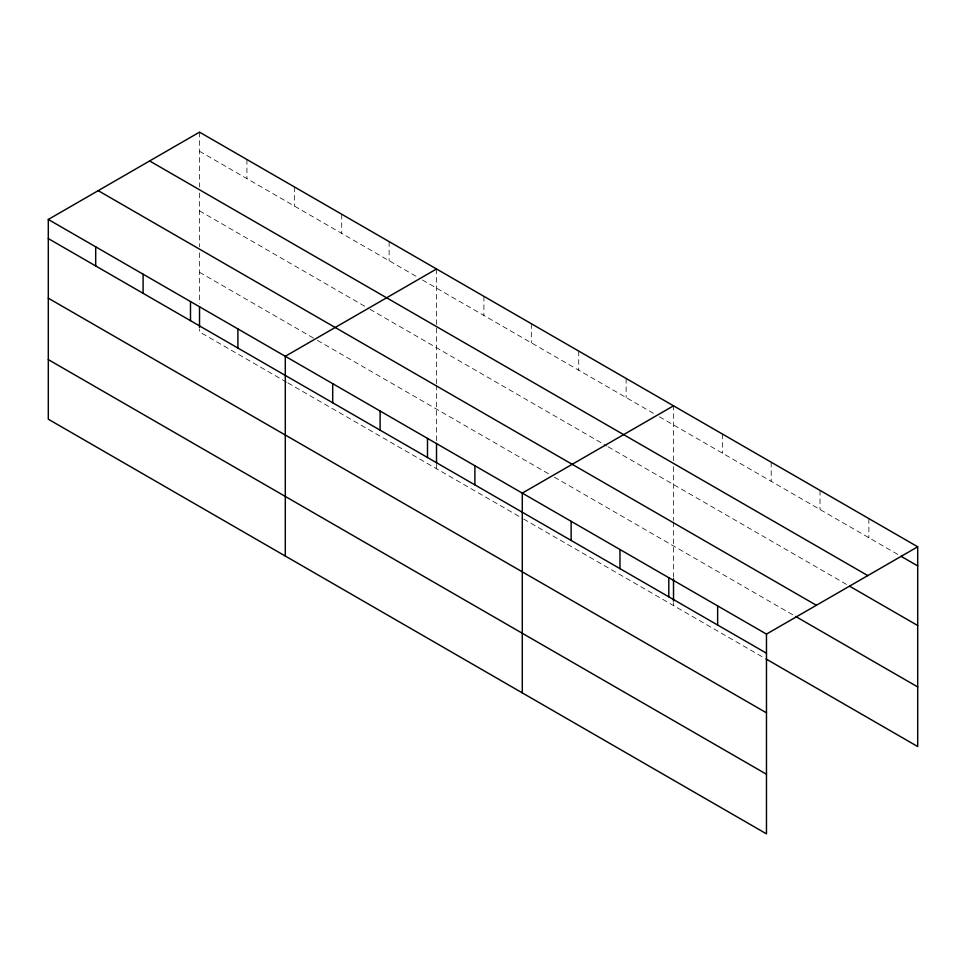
<?xml version="1.0" encoding="UTF-8"?>
<svg xmlns="http://www.w3.org/2000/svg" width="966" height="966" viewBox="0 0 966 966"><rect width="100%" height="100%" fill="white"/><g stroke="black" fill="none" stroke-linecap="round" stroke-linejoin="round"><path stroke-width="0.72" stroke-dasharray="4.83 3.62" d="M673.519 466.663L673.519 520.493M673.519 460.697L673.519 405.817M199.527 151.276L417.312 277.013M422.432 279.971L654.308 413.834M659.428 416.793L899.708 555.522M199.527 210.878L368.626 308.516M369.906 309.253L606.902 446.075M608.182 446.823L848.305 585.444M199.527 272.291L316.099 339.597M317.379 340.346L549.256 474.209M554.375 477.168L794.33 615.704M286.636 382.198L199.527 331.906L199.527 328.923M287.916 382.934L522.352 518.283M523.632 519.032L764.77 658.244M868.869 518.597L868.869 537.712M820.025 490.402L820.025 509.517M771.194 462.207L771.194 481.322M722.351 434.012L722.351 453.126M673.519 521.99L673.519 577.245M673.519 602.579L673.519 605.561M626.125 378.443L626.125 397.569M578.719 351.081L578.719 370.195M531.324 323.719L531.324 342.833M483.918 296.345L483.918 315.471M436.523 268.983L436.523 383.659M436.523 385.156L436.523 441.909M436.523 464.26L436.523 468.739M389.129 241.621L389.129 260.735M341.723 214.247L341.723 233.374M294.328 186.885L294.328 205.999M246.922 159.523L246.922 178.638M199.527 132.149L199.527 187.042M199.527 192.995L199.527 246.837M199.527 252.826L199.527 303.59"/><path stroke-width="1.45" d="M766.473 712.823L766.473 634.094L48.3 219.463L48.3 419.208L766.473 833.851L766.473 712.823L48.3 298.192M766.05 658.981L917.7 746.537L917.7 546.792L199.527 132.149L48.3 219.463M436.523 268.983L285.296 356.285L285.296 556.042M673.519 405.817L522.292 493.119L522.292 692.876M766.473 634.094L917.7 546.792M900.988 556.259L917.7 565.907M149.621 160.96L867.794 575.603M849.585 586.193L917.7 625.521M98.206 190.652L816.379 605.284M795.61 616.441L917.7 686.935M48.3 238.578L766.473 653.221M48.3 359.606L766.473 774.237M717.641 605.899L717.641 625.026M673.519 578.743L673.519 601.094M668.798 577.704L668.798 596.831M619.967 549.509L619.967 568.636M571.135 521.314L571.135 540.441M474.898 465.757L474.898 484.872M436.523 443.406L436.523 462.774M427.491 438.383L427.491 457.51M380.097 411.021L380.097 430.148M332.702 383.659L332.702 402.774M237.902 328.923L237.902 348.05M199.527 306.572L199.527 327.438M190.495 301.561L190.495 320.676M143.101 274.187L143.101 293.314M95.694 246.825L95.694 265.952"/></g></svg>
